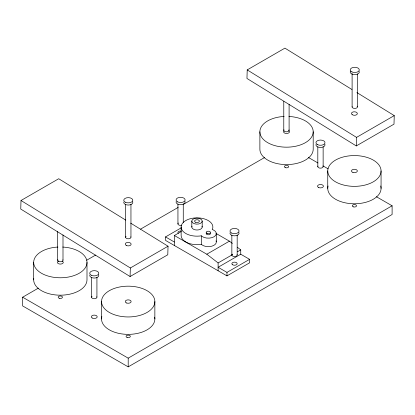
<?xml version="1.0" encoding="UTF-8"?>
<svg xmlns="http://www.w3.org/2000/svg" width="415" height="415" viewBox="0 0 415 415"><rect width="100%" height="100%" fill="white"/><g stroke="black" fill="none" stroke-linecap="round" stroke-linejoin="round"><path stroke-width="0.62" d="M57.675 260.288L57.675 231.264M62.997 260.127L62.997 234.973M317.812 166.69L317.812 146.843M323.135 166.529L323.135 146.682M125.74 220.106L58.712 178.735L21.009 200.502L20.75 209.056L130.082 276.53L167.785 254.763L168.044 246.214L130.684 223.156M130.082 276.53L130.341 267.981L168.044 246.214M351.946 89.505L284.918 48.135L247.216 69.902L246.956 78.456L356.288 145.93L393.991 124.163L394.25 115.614L356.89 92.555M356.288 145.93L356.547 137.381L394.25 115.614M376.384 196.715L392.108 205.788L392.108 214.498L128.199 366.865L22.633 305.917L22.633 297.207L38.356 288.135M86.647 260.252L95.632 255.064M140.55 229.132L178.17 207.412M183.228 204.491L264.646 157.487M249.597 259.334L226.974 272.396L218.114 267.281L240.736 254.219L249.597 259.334L249.597 262.82L226.974 275.876L165.523 240.399L165.523 236.918L180.971 227.996M174.383 245.514L174.383 235.502L181.002 231.679M174.383 235.502L206.805 254.219L229.428 241.162L232.374 243.434M218.114 270.762L218.114 262.928L232.457 254.644M237.427 251.781L240.736 249.866L237.292 247.216M22.633 297.207L128.199 358.155L392.108 205.788M201.363 235.798L199.485 236.057A15.863 9.156 0 0 1 181.163 227.493A15.863 9.156 0 0 1 197.831 217.87A15.863 9.156 0 0 1 212.667 228.447L212.215 229.531L213.346 229.957A7.999 4.617 0 0 1 213.969 236.809A7.999 4.617 0 0 1 202.1 236.446L201.363 235.798L201.363 244.285L202.1 244.938A7.999 4.617 0 0 0 211.946 246.147A7.999 4.617 0 0 0 216.039 240.835M201.363 244.285L199.485 244.549A15.863 9.156 0 0 1 181.142 235.502L181.142 227.01M308.438 157.487L317.989 162.996M323.041 165.917L328.094 168.832M216.007 233.417L229.428 241.162M165.523 236.918L174.383 242.033M247.216 69.902L356.547 137.381M21.009 200.502L130.341 267.981M206.805 254.219L218.114 262.928M381.063 170.964A26.659 15.391 0 0 1 341.073 184.291A26.659 15.391 0 0 1 341.073 157.633A26.659 15.391 0 0 1 381.063 170.964L381.063 188.379M357.429 73.917L357.429 106.811M352.107 73.434L352.107 106.971M327.746 170.964L327.746 188.379M313.201 131.783L313.201 149.198A26.659 15.391 0 0 1 286.542 164.589A26.659 15.391 0 0 1 259.883 149.198L259.883 131.783M289.099 104.404L289.099 130.201M283.777 101.343L283.777 130.362M240.736 249.866L240.736 254.219M237.178 235.056L237.178 254.903M231.85 235.217L231.85 255.064M226.974 272.396L226.974 275.876M216.298 233.303L216.298 241.789M202.198 221.138A5.198 3.004 0 0 1 194.402 223.737A5.198 3.004 0 0 1 194.402 218.534A5.198 3.004 0 0 1 202.198 221.138L202.198 227.01M191.803 221.138L191.803 227.01M183.264 203.931L183.264 222.497M177.942 204.092L177.942 223.939M154.857 301.565A26.659 15.391 0 0 1 114.867 314.892A26.659 15.391 0 0 1 114.867 288.233A26.659 15.391 0 0 1 154.857 301.565L154.857 318.974M130.953 204.279L130.953 237.173M128.199 358.155L128.199 366.865M125.626 204.439L125.626 237.333M101.54 301.565L101.54 318.974M96.928 277.282L96.928 297.13M91.606 277.443L91.606 297.29M86.994 262.384L86.994 279.798A26.659 15.391 0 0 1 59.288 295.174A26.659 15.391 0 0 1 33.76 278.589M33.677 262.384L33.677 279.798M132.665 201.747A4.534 2.615 0 0 1 128.525 205.041A4.534 2.615 0 0 1 123.81 202.017M130.865 236.856A2.666 1.541 0 0 1 127.872 238.775A2.666 1.541 0 0 1 126.051 236.415M359.146 71.385A4.534 2.615 0 0 1 354.529 74.674A4.534 2.615 0 0 1 350.535 71.126M357.144 106.193A2.666 1.541 0 0 1 355.183 108.408A2.666 1.541 0 0 1 352.133 106.65M238.895 232.54A4.534 2.615 0 0 1 234.75 235.829A4.534 2.615 0 0 1 230.04 232.805M237.09 254.582A2.666 1.541 0 0 1 234.096 256.501A2.666 1.541 0 0 1 232.281 254.146M184.981 201.415A4.534 2.615 0 0 1 180.841 204.704A4.534 2.615 0 0 1 176.126 201.68M181.557 225.293A2.666 1.541 0 0 1 178.533 224.826A2.666 1.541 0 0 1 178.367 223.016M289.011 129.885A2.666 1.541 0 0 1 286.298 131.82A2.666 1.541 0 0 1 283.948 129.729M62.909 259.806A2.666 1.541 0 0 1 60.196 261.746A2.666 1.541 0 0 1 57.846 259.655M154.671 317.164A26.659 15.391 0 0 1 127.675 334.365A26.659 15.391 0 0 1 101.867 316.567M62.727 247.055A26.659 15.391 0 0 1 83.016 270.476A26.659 15.391 0 0 1 37.656 270.476A26.659 15.391 0 0 1 57.944 247.055M62.411 261.185A2.931 1.691 0 0 1 62.219 263.681A2.931 1.691 0 0 1 57.934 263.354A2.931 1.691 0 0 1 58.868 260.916M288.617 130.585A2.931 1.691 0 0 1 288.788 132.873A2.931 1.691 0 0 1 284.861 133.168A2.931 1.691 0 0 1 284 130.938M288.933 116.454A26.659 15.391 0 0 1 309.222 139.876A26.659 15.391 0 0 1 263.862 139.876A26.659 15.391 0 0 1 284.151 116.454M380.737 185.972A26.659 15.391 0 0 1 354.405 203.77A26.659 15.391 0 0 1 328.073 185.972M98.646 274.766A4.534 2.615 0 0 1 94.506 278.055A4.534 2.615 0 0 1 89.79 275.031M96.84 296.813A2.666 1.541 0 0 1 93.852 298.727A2.666 1.541 0 0 1 92.031 296.372M324.852 144.166A4.534 2.615 0 0 1 320.712 147.455A4.534 2.615 0 0 1 315.997 144.436M323.046 166.213A2.666 1.541 0 0 1 320.333 168.148A2.666 1.541 0 0 1 317.983 166.057M210.161 232.929A2.132 1.229 0 0 1 208.314 234.776A2.132 1.229 0 0 1 206.468 232.929M202.022 226.237A5.198 3.004 0 0 1 197.001 230.014A5.198 3.004 0 0 1 191.979 226.237M178.294 233.334A2.666 1.541 0 0 1 178.486 231.627A2.666 1.541 0 0 1 181.293 231.077M125.439 202.281A4.534 2.615 0 0 0 132.764 200.658A4.534 2.615 0 0 0 126.663 197.805A4.534 2.615 0 0 0 125.439 202.281M351.915 71.919A4.534 2.615 0 0 0 359.245 70.296A4.534 2.615 0 0 0 353.144 67.443A4.534 2.615 0 0 0 351.915 71.919M126.585 245.566A2.931 1.748 1.7 0 0 131.124 244.3A2.931 1.748 1.7 0 0 126.886 242.547A2.931 1.748 1.7 0 0 126.585 245.566M352.33 114.737A2.931 1.748 1.7 0 0 357.237 114.047A2.931 1.748 1.7 0 0 353.647 111.832A2.931 1.748 1.7 0 0 352.33 114.737M231.663 233.074A4.534 2.615 0 0 0 238.993 231.451A4.534 2.615 0 0 0 232.893 228.598A4.534 2.615 0 0 0 231.663 233.074M177.75 201.944A4.534 2.615 0 0 0 185.08 200.321A4.534 2.615 0 0 0 178.979 197.473A4.534 2.615 0 0 0 177.75 201.944M126.731 303.028A2.931 1.691 0 0 0 131.13 301.565A2.931 1.691 0 0 0 126.731 300.097A2.931 1.691 0 0 0 126.731 303.028M352.937 172.427A2.931 1.691 0 0 0 357.336 170.964A2.931 1.691 0 0 0 352.937 169.496A2.931 1.691 0 0 0 352.937 172.427M91.414 275.301A4.534 2.615 0 0 0 98.744 273.677A4.534 2.615 0 0 0 92.644 270.824A4.534 2.615 0 0 0 91.414 275.301M317.62 144.7A4.534 2.615 0 0 0 324.95 143.076A4.534 2.615 0 0 0 318.85 140.223A4.534 2.615 0 0 0 317.62 144.7M195.802 222.336A2.402 1.385 0 0 0 199.402 221.138A2.402 1.385 0 0 0 195.802 219.934A2.402 1.385 0 0 0 195.802 222.336M232.628 264.775A2.666 1.541 0 0 0 237.09 264.085A2.666 1.541 0 0 0 233.827 262.202A2.666 1.541 0 0 0 232.628 264.775M207.246 233.521A2.132 1.229 0 0 0 210.447 232.452A2.132 1.229 0 0 0 207.246 231.388A2.132 1.229 0 0 0 207.246 233.521M92.192 317.999A2.931 1.691 0 0 0 97.1 317.236A2.931 1.691 0 0 0 93.51 315.167A2.931 1.691 0 0 0 92.192 317.999M318.398 187.398A2.931 1.691 0 0 0 323.306 186.641A2.931 1.691 0 0 0 319.716 184.566A2.931 1.691 0 0 0 318.398 187.398M127.13 337.457A2.132 1.229 0 0 0 130.331 336.389A2.132 1.229 0 0 0 127.13 335.325A2.132 1.229 0 0 0 127.13 337.457M59.267 298.276A2.132 1.229 0 0 0 62.468 297.207A2.132 1.229 0 0 0 59.267 296.144A2.132 1.229 0 0 0 59.267 298.276M285.473 167.676A2.132 1.229 0 0 0 288.674 166.612A2.132 1.229 0 0 0 285.473 165.544A2.132 1.229 0 0 0 285.473 167.676M353.336 206.857A2.132 1.229 0 0 0 356.537 205.788A2.132 1.229 0 0 0 353.336 204.725A2.132 1.229 0 0 0 353.336 206.857"/></g></svg>
